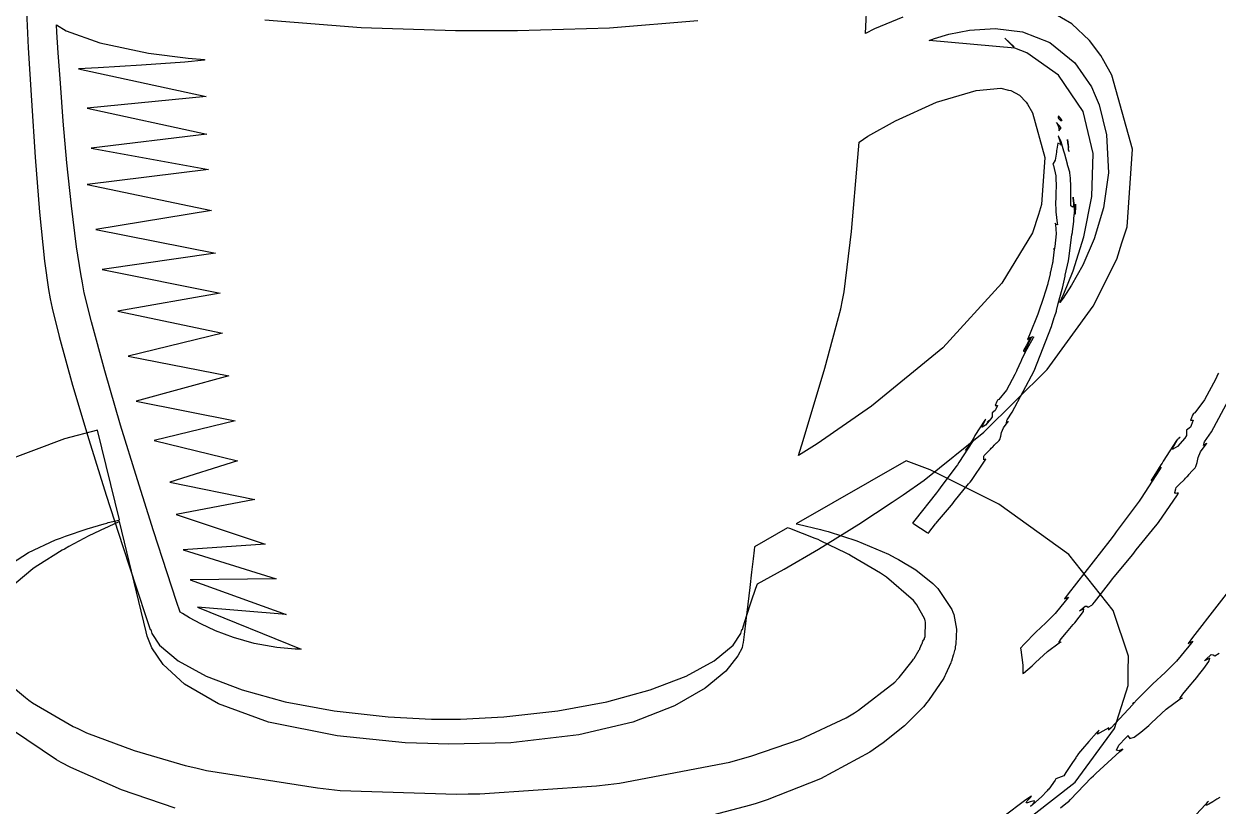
# Model space of a CAD drawing. Extents: x 85 to 270, y 27 to 328.
# Drawn here: x 156.8 to 210.4, y 119.6 to 154.7 of the extents above; entities that cross this region are included whole.
import ezdxf

# ---------------------------------------------------------------- set-up
doc = ezdxf.new("R2010")
doc.units = 0
doc.header["$MEASUREMENT"] = 0

msp = doc.modelspace()

# ---------------------------------------------------------------- linework, layer by layer
at = {"color": 7}
for points in [[(156.927, 155.563), (157.027, 153.592), (157.163, 151.227), (157.329, 148.694), (157.529, 146.218), (157.755, 144.027), (157.926, 142.764), (158.008, 142.346), (158.09, 141.919), (158.403, 140.647), (159.006, 138.468), (159.735, 136.03), (160.514, 133.549), (161.258, 131.241), (161.888, 129.323), (162.326, 128.014), (162.49, 127.529), (162.49, 127.529), (162.524, 127.529), (162.559, 127.342), (162.902, 126.821), (163.743, 126.112), (164.995, 125.436), (166.612, 124.818), (168.545, 124.288), (170.744, 123.875), (173.163, 123.605), (175.106, 123.508), (175.754, 123.508), (176.4, 123.508), (178.343, 123.605), (180.763, 123.875), (182.964, 124.288), (184.9, 124.818), (186.52, 125.436), (187.778, 126.112), (188.627, 126.821), (188.979, 127.34), (189.019, 127.529), (189.053, 127.529), (189.053, 127.529), (189.097, 127.686), (189.229, 128.116), (189.44, 128.765), (189.651, 129.374), (189.724, 129.576), (190.024, 129.73), (190.912, 130.219), (192.458, 131.119), (194.268, 132.245), (195.76, 133.226), (196.251, 133.562), (197.186, 134.214), (199.861, 136.358), (202.701, 139.18), (204.768, 142.016), (205.824, 144.115), (206.058, 144.851), (206.287, 145.566), (206.538, 149.044), (205.607, 152.365), (205.246, 152.999), (205.246, 152.999), (205.111, 153.243), (204.607, 153.919), (203.812, 154.655), (202.879, 155.198)], [(196.237, 154.959), (194.963, 154.441), (194.557, 154.234), (194.575, 154.544), (194.623, 155.474)], [(187.048, 154.794), (183.081, 154.464), (178.96, 154.34), (177.588, 154.34), (177.588, 154.34), (176.179, 154.34), (171.957, 154.475), (167.626, 154.831)], [(155.707, 130.123), (157.029, 130.97), (158.247, 131.534), (158.467, 131.622), (158.688, 131.71), (159.667, 132.037), (160.434, 132.257), (160.55, 132.292), (160.61, 132.31), (161.086, 132.424), (161.113, 132.432), (160.125, 136.455), (158.652, 136.062), (154.348, 134.455)], [(201.185, 118.518), (203.968, 120.688), (205.726, 123.085), (206.339, 125.016), (206.339, 125.659), (206.345, 126.334), (205.662, 128.367), (203.679, 130.886), (200.54, 133.146), (197.458, 134.674), (196.391, 135.078), (196.391, 135.078), (191.452, 132.256), (191.54, 132.239), (192.537, 132.001), (192.653, 131.975), (192.881, 131.913), (194.168, 131.502), (195.597, 130.899), (195.898, 130.74), (196.047, 130.661), (196.814, 130.193), (197.582, 129.584), (197.732, 129.433), (197.802, 129.355), (198.429, 128.421), (198.473, 128.305), (198.518, 128.191), (198.644, 127.543), (198.612, 126.877), (198.578, 126.753), (198.578, 126.647), (198.544, 126.577), (198.508, 126.401), (198.498, 126.375), (198.41, 126.11), (198.402, 126.082), (198.384, 126.03), (198.147, 125.502), (198.121, 125.448), (198.067, 125.342), (197.387, 124.346), (197.309, 124.248), (197.159, 124.063), (196.311, 123.213), (195.359, 122.45), (195.156, 122.308), (194.75, 122.027), (192.537, 120.836), (190.147, 119.892), (189.654, 119.732), (189.406, 119.654), (186.848, 118.984)], [(156.174, 125.091), (156.897, 124.47), (157.056, 124.354), (157.215, 124.24), (159.041, 123.182), (159.243, 123.083), (159.64, 122.899), (161.769, 122.097), (164.058, 121.436), (164.535, 121.32), (165.01, 121.205), (169.985, 120.421), (170.498, 120.367), (171.009, 120.315), (176.221, 120.139), (176.742, 120.157), (177.271, 120.166), (182.5, 120.519), (183.021, 120.58), (183.533, 120.642), (188.48, 121.576), (188.948, 121.708), (189.416, 121.841), (191.651, 122.604), (193.693, 123.56), (194.064, 123.789), (194.248, 123.905), (195.872, 125.166), (196.004, 125.306), (196.074, 125.378), (196.656, 126.11), (196.71, 126.188), (196.736, 126.224), (196.964, 126.613), (196.99, 126.647), (196.999, 126.665), (197.087, 126.877), (197.097, 126.894), (197.133, 127), (197.203, 127.106), (197.203, 127.106), (197.203, 127.106), (197.203, 127.106), (197.203, 127.106), (197.203, 127.14), (197.229, 127.212), (197.255, 127.847), (197.239, 127.918), (197.221, 127.98), (196.867, 128.633), (196.814, 128.694), (196.716, 128.818), (195.501, 129.874), (195.369, 129.963), (195.236, 130.051), (193.938, 130.81), (193.815, 130.881), (193.692, 130.943), (192.545, 131.498), (192.44, 131.55), (192.308, 131.604), (191.161, 132.045), (191.065, 132.079), (189.582, 131.233), (189.582, 131.233), (189.564, 131.084), (189.519, 130.683), (189.451, 130.099), (189.37, 129.399), (189.282, 128.654), (189.195, 127.93), (189.116, 127.298), (189.069, 126.942), (189.053, 126.824), (189.03, 126.697), (188.841, 126.336), (188.301, 125.663), (187.375, 124.893), (186.005, 124.103), (184.135, 123.378), (181.705, 122.801), (178.66, 122.452), (175.869, 122.381), (174.942, 122.414), (173.924, 122.45), (170.874, 122.751), (167.79, 123.376), (165.551, 124.186), (164.024, 125.078), (163.072, 125.95), (162.56, 126.701), (162.352, 127.226), (162.314, 127.423), (162.314, 127.423), (161.113, 132.362), (161.086, 132.354), (160.637, 132.143), (160.584, 132.115), (160.468, 132.063), (159.746, 131.714), (158.846, 131.243), (158.644, 131.127), (158.546, 131.075), (157.453, 130.395), (157.339, 130.315), (157.223, 130.237), (156.103, 129.303)], [(163.609, 119.521), (161.201, 120.341), (158.935, 121.339), (158.503, 121.568), (158.291, 121.682), (156.317, 123.005)]]:
    msp.add_lwpolyline(points, dxfattribs=at)
for points in [[(163.829, 128.305), (163.829, 128.305), (163.671, 128.78), (163.249, 130.065), (162.64, 131.948), (161.919, 134.224), (161.164, 136.681), (160.45, 139.11), (159.855, 141.304), (159.538, 142.612), (159.456, 143.051), (159.378, 143.455), (159.192, 144.673), (158.961, 146.512), (158.761, 148.434), (158.594, 150.307), (158.464, 151.995), (158.368, 153.366), (158.31, 154.287), (158.291, 154.623), (158.291, 154.623), (158.731, 154.348), (160.236, 153.815), (162.414, 153.344), (164.189, 153.125), (164.924, 153.07), (164.924, 153.07), (164.924, 153.04), (164.042, 152.944), (162.101, 152.806), (160.161, 152.694), (159.279, 152.647), (159.279, 152.647), (164.994, 151.412), (159.668, 150.883), (165.03, 149.718), (159.844, 149.085), (165.1, 148.131), (159.668, 147.461), (165.24, 146.297), (160.055, 145.451), (165.417, 144.392), (160.338, 143.651), (165.629, 142.592), (161.043, 141.781), (165.735, 140.794), (161.502, 139.77), (166.018, 138.888), (161.855, 137.76), (166.299, 136.878), (162.667, 135.996), (166.405, 135.078), (163.372, 134.126), (167.181, 133.35), (163.653, 132.68), (167.64, 131.34), (163.971, 131.093), (168.135, 129.786), (164.288, 129.752), (168.592, 128.199), (164.607, 128.517), (169.263, 126.647), (168.989, 126.644), (168.167, 126.709), (167.148, 126.891), (166.226, 127.157), (165.421, 127.463), (164.757, 127.772), (164.257, 128.042), (163.94, 128.233), (163.829, 128.305), (163.829, 128.305)], [(203.27, 142.169), (203.27, 142.169), (203.451, 142.557), (203.874, 143.599), (204.355, 145.116), (204.712, 146.928), (204.763, 148.858), (204.326, 150.727), (203.219, 152.356), (201.787, 153.362), (201.26, 153.565), (197.415, 153.917), (197.415, 153.917), (197.651, 154.005), (198.29, 154.197), (199.23, 154.383), (200.368, 154.456), (201.603, 154.307), (202.831, 153.829), (203.95, 152.911), (204.688, 151.839), (204.858, 151.448), (205.034, 151.029), (205.366, 149.683), (205.457, 147.989), (205.238, 146.419), (204.818, 145.023), (204.302, 143.851), (203.801, 142.951), (203.42, 142.373), (203.27, 142.169), (203.27, 142.169)], [(202.318, 146.12), (202.055, 145.303), (200.666, 143.044), (198.023, 140.141), (194.837, 137.53), (192.398, 135.844), (191.558, 135.326), (191.769, 135.997), (192.743, 139.237), (193.455, 141.897), (193.535, 142.276), (193.605, 142.656), (193.93, 145.358), (194.221, 148.678), (194.274, 149.365), (194.67, 149.625), (195.912, 150.32), (197.744, 151.153), (199.518, 151.674), (200.633, 151.777), (200.977, 151.694), (201.074, 151.668), (201.466, 151.47), (201.771, 151.147), (201.825, 151.059), (202.045, 150.672), (202.601, 148.67), (202.45, 146.561), (202.318, 146.12)]]:
    msp.add_lwpolyline(points, close=True, dxfattribs=at)
at = {"color": 32}
for points in [[(201.224, 153.635), (200.801, 154.023), (201.154, 153.671), (201.224, 153.635)], [(203.2, 150.46), (203.212, 150.423), (203.301, 150.323), (203.367, 150.329), (203.376, 150.319), (203.349, 150.38), (203.208, 150.536), (203.2, 150.46), (203.2, 150.46)], [(203.34, 150.001), (203.13, 150.247), (203.138, 150.221), (203.208, 150.042), (203.244, 149.878), (203.236, 149.86), (203.34, 150.001)], [(203.942, 146.12), (203.942, 146.226), (203.914, 146.499), (203.906, 146.543), (203.906, 146.52), (203.848, 146.447), (203.766, 146.512), (203.765, 146.509), (203.765, 146.509), (203.765, 146.667), (203.765, 146.72), (203.765, 146.782), (203.765, 146.922), (203.765, 146.968), (203.765, 146.968), (203.765, 147.179), (203.765, 147.249), (203.765, 147.376), (203.747, 147.752), (203.729, 147.99), (203.729, 147.99), (203.72, 148.008), (203.631, 148.299), (203.623, 148.343), (203.613, 148.379), (203.499, 148.828), (203.483, 148.872), (203.455, 148.96), (203.327, 149.367), (203.217, 149.631), (203.2, 149.648), (203.34, 149.225), (203.319, 149.26), (203.181, 149.315), (203.138, 149.05), (203.13, 148.978), (203.12, 148.908), (203.068, 148.559), (202.964, 148.376), (202.953, 148.379), (202.988, 148.308), (203.09, 147.846), (203.102, 147.294), (203.094, 147.179), (203.094, 146.994), (203.084, 146.501), (203.094, 146.439), (203.094, 146.244), (203.154, 145.723), (203.164, 145.661), (203.163, 145.659), (203.098, 145.671), (203.06, 145.733), (203.06, 145.733), (203.076, 145.663), (203.108, 145.252), (203.05, 144.683), (203.024, 144.533), (203.024, 144.603), (203.014, 144.551), (202.962, 144.048), (202.953, 144.004), (202.944, 143.959), (202.855, 143.546), (202.847, 143.51), (202.838, 143.466), (202.75, 143.087), (202.741, 143.051), (202.732, 143.017), (202.617, 142.637), (202.601, 142.592), (202.557, 142.444), (202.291, 141.658), (201.921, 140.732), (201.825, 140.512), (201.965, 140.618), (201.921, 140.521), (201.767, 140.239), (201.665, 140.061), (201.648, 140.017), (201.647, 140.006), (201.699, 139.967), (201.85, 140.305), (202.014, 140.648), (202.105, 140.627), (202.106, 140.618), (202.08, 140.591), (201.787, 140.089), (201.753, 140.017), (201.735, 139.983), (201.559, 139.604), (201.542, 139.56), (201.524, 139.525), (201.346, 139.136), (201.33, 139.101), (201.258, 138.942), (200.879, 138.25), (200.536, 137.822), (200.484, 137.796), (200.452, 137.74), (200.376, 137.565), (200.43, 137.567), (200.483, 137.567), (200.408, 137.392), (200.378, 137.337), (200.237, 137.231), (200.237, 137.054), (200.183, 136.966), (199.941, 136.681), (199.787, 136.587), (199.778, 136.595), (199.795, 136.613), (199.945, 136.922), (199.955, 136.948), (199.911, 136.896), (199.47, 136.208), (199.426, 136.136), (199.382, 136.066), (199.191, 135.759), (199.053, 135.555), (199.037, 135.537), (199.426, 136.032), (199.364, 135.944), (198.745, 135), (198.684, 134.902), (198.612, 134.805), (197.908, 133.871), (197.838, 133.773), (197.74, 133.651), (196.77, 132.416), (196.674, 132.292), (196.734, 132.257), (197.326, 131.869), (197.379, 131.833), (197.405, 131.869), (197.704, 132.257), (197.732, 132.292), (197.793, 132.363), (198.411, 133.095), (198.473, 133.174), (198.534, 133.254), (199.178, 134.047), (199.249, 134.126), (199.31, 134.206), (199.901, 135.062), (199.955, 135.15), (199.955, 135.15), (199.865, 135.132), (199.865, 135.285), (199.885, 135.326), (199.885, 135.326), (199.989, 135.418), (200.165, 135.599), (200.201, 135.643), (200.272, 135.713), (200.28, 135.723), (200.332, 135.775), (200.342, 135.783), (200.35, 135.793), (200.438, 135.882), (200.448, 135.89), (200.465, 135.908), (200.554, 135.996), (200.554, 135.996), (200.58, 136.039), (200.63, 136.183), (200.659, 136.354), (200.741, 136.557), (200.911, 136.777), (200.977, 136.842), (200.959, 136.826), (200.875, 136.773), (200.89, 136.883), (200.907, 136.914), (201.136, 137.258), (202.124, 139.114), (202.899, 141.095), (203.024, 141.5), (203.032, 141.526), (203.12, 141.791), (203.13, 141.817), (203.2, 142.133), (203.376, 142.769), (203.393, 142.823), (203.507, 143.352), (203.517, 143.404), (203.659, 144.04), (203.676, 144.146), (203.817, 145.204), (203.835, 145.308), (203.843, 145.362), (203.906, 145.799), (203.906, 145.944), (203.976, 146.579), (203.976, 146.476), (203.958, 146.166), (203.942, 146.12), (203.942, 146.12)], [(203.659, 149.013), (203.667, 149.005), (203.693, 148.942), (203.693, 148.942), (203.693, 148.942), (203.667, 148.996), (203.659, 149.013), (203.659, 149.057), (203.659, 149.156), (203.659, 149.189), (203.649, 149.225), (203.623, 149.472), (203.623, 149.472), (203.659, 149.119), (203.649, 149.111), (203.649, 149.023), (203.659, 149.013)], [(203.906, 146.543), (203.906, 146.631), (203.878, 146.852), (203.87, 146.896), (203.878, 146.87), (203.906, 146.626), (203.906, 146.543)], [(200.025, 136.808), (200.025, 136.826), (200.086, 136.87), (200.095, 136.878), (200.077, 136.878), (200.025, 136.826), (200.025, 136.808)], [(208.598, 136.066), (208.606, 136.076), (208.651, 136.136), (208.668, 136.136), (208.668, 136.136), (208.61, 136.087), (208.598, 136.066)], [(207.433, 134.232), (207.397, 134.162), (207.397, 134.18), (207.433, 134.232), (207.433, 134.232)]]:
    msp.add_lwpolyline(points, close=True, dxfattribs=at)
for points in [[(210.388, 139.012), (210.362, 138.958), (210.264, 138.748), (209.761, 137.813), (209.328, 137.231), (209.267, 137.195), (209.229, 137.123), (209.137, 136.894), (209.197, 136.896), (209.257, 136.899), (209.164, 136.668), (209.127, 136.595), (208.951, 136.455), (208.951, 136.208), (208.871, 136.094), (208.552, 135.723), (208.341, 135.599), (208.315, 135.607), (208.332, 135.635), (208.544, 136.032), (208.562, 136.066), (208.5, 135.996), (207.909, 135.071), (207.856, 134.973), (207.803, 134.895), (207.57, 134.519), (207.389, 134.232), (207.363, 134.196), (207.822, 134.797), (207.742, 134.674), (206.922, 133.412), (206.834, 133.28), (206.746, 133.157), (205.802, 131.895), (205.705, 131.763), (205.511, 131.516), (203.649, 129.125), (203.483, 128.904), (203.659, 128.976), (203.514, 128.787), (203.058, 128.236), (202.649, 127.817), (202.205, 127.404), (201.676, 126.868), (201.506, 126.683), (201.523, 126.605), (201.613, 125.922), (201.613, 125.695), (201.613, 125.661), (201.613, 125.581), (201.613, 125.553), (201.647, 125.571), (202.027, 125.898), (202.071, 125.942), (202.176, 126.039), (202.719, 126.533), (203.243, 126.92), (203.34, 126.964), (203.317, 126.952), (203.235, 126.942), (203.34, 127.102), (203.579, 127.387), (203.799, 127.652), (203.87, 127.742), (203.939, 127.824), (204.141, 128.074), (204.329, 128.332), (204.356, 128.446), (204.198, 128.374), (204.152, 128.341), (204.21, 128.404), (204.404, 128.574), (204.479, 128.566), (204.538, 128.525), (204.704, 128.618), (204.752, 128.658), (204.822, 128.746), (205.554, 129.69), (205.633, 129.786), (205.712, 129.884), (206.542, 130.882), (206.622, 130.987), (206.7, 131.093), (207.558, 132.151), (207.646, 132.256), (207.734, 132.362), (208.518, 133.51), (208.598, 133.633), (208.594, 133.639), (208.541, 133.637), (208.464, 133.61), (208.428, 133.657), (208.471, 133.827), (208.492, 133.879), (208.492, 133.879), (208.624, 134.013), (208.861, 134.25), (208.915, 134.302), (208.985, 134.372), (208.993, 134.382), (209.057, 134.455), (209.057, 134.479), (209.065, 134.488), (209.188, 134.612), (209.197, 134.621), (209.214, 134.638), (209.338, 134.761), (209.338, 134.761), (209.368, 134.819), (209.43, 135.012), (209.47, 135.23), (209.576, 135.486), (209.787, 135.771), (209.867, 135.855), (209.841, 135.837), (209.721, 135.771), (209.743, 135.892), (209.762, 135.926), (210.071, 136.385), (211.402, 138.862)], [(211.464, 130.052), (210.308, 128.571), (209.223, 127.158), (209.021, 126.894), (209.233, 127), (209.058, 126.771), (208.505, 126.109), (207.997, 125.603), (207.436, 125.09), (206.765, 124.412), (206.551, 124.178), (206.587, 124.248), (206.525, 124.152), (205.572, 123.119), (205.457, 123.013), (205.471, 123.033), (205.475, 123.124), (205.205, 122.961), (204.956, 122.826), (205.004, 122.975), (205.034, 123.013), (204.92, 122.888), (204.577, 122.509), (204.284, 122.177), (204.111, 121.963), (204.034, 121.853), (204.012, 121.815), (203.984, 121.78), (203.848, 121.564), (203.55, 121.114), (203.447, 120.967), (203.094, 120.826), (203.058, 120.774), (202.776, 120.369), (202.741, 120.333), (202.705, 120.289), (202.458, 120.028), (202.07, 119.68), (201.965, 119.592), (202.005, 119.634), (202.118, 119.774), (202.134, 119.842), (202.059, 119.837), (201.943, 119.794), (201.83, 119.757), (201.771, 119.761), (201.812, 119.847), (201.952, 120.002), (202.001, 120.051), (201.745, 119.892), (200.725, 119.12)], [(203.301, 119.535), (203.623, 119.786), (203.659, 119.804), (203.747, 119.902), (204.681, 120.87), (204.788, 120.967), (204.884, 121.065), (205.969, 122.063), (206.092, 122.167), (206.053, 122.14), (205.912, 122.083), (205.818, 122.123), (205.923, 122.337), (206.229, 122.666), (206.339, 122.767), (206.339, 122.736), (206.412, 122.641), (206.612, 122.706), (206.904, 122.917), (207.172, 123.147), (207.257, 123.226), (207.38, 123.341), (208.041, 123.949), (208.668, 124.416), (208.774, 124.46), (208.751, 124.447), (208.66, 124.435), (208.787, 124.628), (209.066, 124.966), (209.324, 125.273), (209.41, 125.377), (209.491, 125.477), (209.732, 125.782), (209.955, 126.092), (209.994, 126.231), (209.815, 126.154), (209.762, 126.118), (209.833, 126.192), (210.065, 126.398), (210.154, 126.392), (210.222, 126.347), (210.413, 126.46)], [(210.453, 119.998), (210.312, 119.92), (210.131, 119.804), (209.958, 119.695), (209.837, 119.637), (209.815, 119.67), (209.904, 119.8), (209.939, 119.838), (209.802, 119.687), (209.393, 119.232)]]:
    msp.add_lwpolyline(points, dxfattribs=at)

doc.saveas('drawing.dxf')
